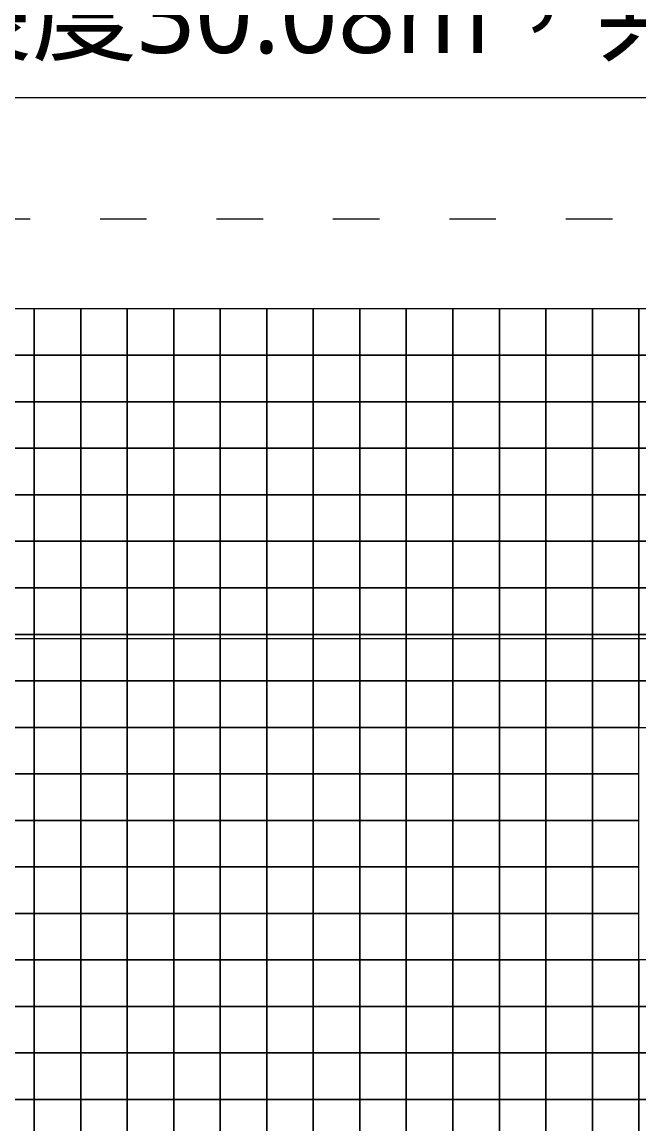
# Model space of a CAD drawing. Header units: millimetres. Extents: x 6388 to 10588, y 8 to 2978.
# Drawn here: x 9751.1 to 9910, y 2406.6 to 2690.5 of the extents above; entities that cross this region are included whole.
import ezdxf

# ---------------------------------------------------------------- set-up
doc = ezdxf.new("R2010")
doc.units = ezdxf.units.MM
doc.linetypes.add('ACAD_ISO03W100', pattern=[30, 12, -18])
doc.styles.add('微軟正黑體-20', font='Microsoft JhengHei.ttf', dxfattribs={"height": 20})

msp = doc.modelspace()

# ---------------------------------------------------------------- linework, layer by layer
at = {"lineweight": 5}
for p, q in [((9564.98, 2671.03), (10254.33, 2671.03)), ((9754.22, 2616.62), (9742.24, 2616.62)), ((9766.21, 2616.62), (9754.22, 2616.62)), ((9754.22, 2616.62), (9754.22, 2604.63)), ((9754.22, 2604.63), (9754.22, 2616.62)), ((9778.2, 2616.62), (9766.21, 2616.62)), ((9766.21, 2616.62), (9766.21, 2604.63)), ((9766.21, 2604.63), (9766.21, 2616.62)), ((9790.18, 2616.62), (9778.2, 2616.62)), ((9778.2, 2616.62), (9778.2, 2604.63)), ((9778.2, 2604.63), (9778.2, 2616.62)), ((9802.17, 2616.62), (9790.18, 2616.62)), ((9790.18, 2616.62), (9790.18, 2604.63)), ((9790.18, 2604.63), (9790.18, 2616.62)), ((9814.16, 2616.62), (9802.17, 2616.62)), ((9802.17, 2616.62), (9802.17, 2604.63)), ((9802.17, 2604.63), (9802.17, 2616.62)), ((9826.14, 2616.62), (9814.16, 2616.62)), ((9814.16, 2616.62), (9814.16, 2604.63)), ((9814.16, 2604.63), (9814.16, 2616.62)), ((9838.13, 2616.62), (9826.14, 2616.62)), ((9826.14, 2616.62), (9826.14, 2604.63)), ((9826.14, 2604.63), (9826.14, 2616.62)), ((9850.11, 2616.62), (9838.13, 2616.62)), ((9838.13, 2616.62), (9838.13, 2604.63)), ((9838.13, 2604.63), (9838.13, 2616.62)), ((9862.1, 2616.62), (9850.11, 2616.62)), ((9850.11, 2616.62), (9850.11, 2604.63)), ((9850.11, 2604.63), (9850.11, 2616.62)), ((9874.09, 2616.62), (9862.1, 2616.62)), ((9862.1, 2616.62), (9862.1, 2604.63)), ((9862.1, 2604.63), (9862.1, 2616.62)), ((9886.07, 2616.62), (9874.09, 2616.62)), ((9874.09, 2616.62), (9874.09, 2604.63)), ((9874.09, 2604.63), (9874.09, 2616.62)), ((9898.06, 2616.62), (9886.07, 2616.62)), ((9886.07, 2616.62), (9886.07, 2604.63)), ((9886.07, 2604.63), (9886.07, 2616.62)), ((9910.05, 2616.62), (9898.06, 2616.62)), ((9898.06, 2616.62), (9898.06, 2604.63)), ((9898.06, 2604.63), (9898.06, 2616.62)), ((9910.05, 2604.63), (9910.05, 2616.62)), ((9922.03, 2616.62), (9910.05, 2616.62)), ((9910.05, 2616.62), (9910.05, 2604.63)), ((9754.22, 2604.63), (9742.24, 2604.63)), ((9742.24, 2604.63), (9754.22, 2604.63)), ((9766.21, 2604.63), (9754.22, 2604.63)), ((9754.22, 2604.63), (9754.22, 2592.65)), ((9754.22, 2592.65), (9754.22, 2604.63)), ((9754.22, 2604.63), (9766.21, 2604.63)), ((9778.2, 2604.63), (9766.21, 2604.63)), ((9766.21, 2604.63), (9766.21, 2592.65)), ((9766.21, 2592.65), (9766.21, 2604.63)), ((9766.21, 2604.63), (9778.2, 2604.63)), ((9790.18, 2604.63), (9778.2, 2604.63)), ((9778.2, 2604.63), (9778.2, 2592.65)), ((9778.2, 2592.65), (9778.2, 2604.63)), ((9778.2, 2604.63), (9790.18, 2604.63)), ((9802.17, 2604.63), (9790.18, 2604.63)), ((9790.18, 2604.63), (9790.18, 2592.65)), ((9790.18, 2592.65), (9790.18, 2604.63)), ((9790.18, 2604.63), (9802.17, 2604.63)), ((9814.16, 2604.63), (9802.17, 2604.63)), ((9802.17, 2604.63), (9802.17, 2592.65)), ((9802.17, 2592.65), (9802.17, 2604.63)), ((9802.17, 2604.63), (9814.16, 2604.63)), ((9826.14, 2604.63), (9814.16, 2604.63)), ((9814.16, 2604.63), (9814.16, 2592.65)), ((9814.16, 2592.65), (9814.16, 2604.63)), ((9814.16, 2604.63), (9826.14, 2604.63)), ((9838.13, 2604.63), (9826.14, 2604.63)), ((9826.14, 2604.63), (9826.14, 2592.65)), ((9826.14, 2592.65), (9826.14, 2604.63)), ((9826.14, 2604.63), (9838.13, 2604.63)), ((9850.11, 2604.63), (9838.13, 2604.63)), ((9838.13, 2604.63), (9838.13, 2592.65)), ((9838.13, 2592.65), (9838.13, 2604.63)), ((9838.13, 2604.63), (9850.11, 2604.63)), ((9862.1, 2604.63), (9850.11, 2604.63)), ((9850.11, 2604.63), (9850.11, 2592.65)), ((9850.11, 2592.65), (9850.11, 2604.63)), ((9850.11, 2604.63), (9862.1, 2604.63)), ((9874.09, 2604.63), (9862.1, 2604.63)), ((9862.1, 2604.63), (9862.1, 2592.65)), ((9862.1, 2592.65), (9862.1, 2604.63)), ((9862.1, 2604.63), (9874.09, 2604.63)), ((9886.07, 2604.63), (9874.09, 2604.63)), ((9874.09, 2604.63), (9874.09, 2592.65)), ((9874.09, 2592.65), (9874.09, 2604.63)), ((9874.09, 2604.63), (9886.07, 2604.63)), ((9898.06, 2604.63), (9886.07, 2604.63)), ((9886.07, 2604.63), (9886.07, 2592.65)), ((9886.07, 2592.65), (9886.07, 2604.63)), ((9886.07, 2604.63), (9898.06, 2604.63)), ((9910.05, 2604.63), (9898.06, 2604.63)), ((9898.06, 2604.63), (9898.06, 2592.65)), ((9898.06, 2592.65), (9898.06, 2604.63)), ((9898.06, 2604.63), (9910.05, 2604.63)), ((9910.05, 2592.65), (9910.05, 2604.63)), ((9922.03, 2604.63), (9910.05, 2604.63)), ((9910.05, 2604.63), (9910.05, 2592.65)), ((9910.05, 2604.63), (9922.03, 2604.63)), ((9754.22, 2592.65), (9742.24, 2592.65)), ((9742.24, 2592.65), (9754.22, 2592.65)), ((9766.21, 2592.65), (9754.22, 2592.65)), ((9754.22, 2592.65), (9754.22, 2580.66)), ((9754.22, 2580.66), (9754.22, 2592.65)), ((9754.22, 2592.65), (9766.21, 2592.65)), ((9778.2, 2592.65), (9766.21, 2592.65)), ((9766.21, 2592.65), (9766.21, 2580.66)), ((9766.21, 2580.66), (9766.21, 2592.65)), ((9766.21, 2592.65), (9778.2, 2592.65)), ((9790.18, 2592.65), (9778.2, 2592.65)), ((9778.2, 2592.65), (9778.2, 2580.66)), ((9778.2, 2580.66), (9778.2, 2592.65)), ((9778.2, 2592.65), (9790.18, 2592.65)), ((9802.17, 2592.65), (9790.18, 2592.65)), ((9790.18, 2592.65), (9790.18, 2580.66)), ((9790.18, 2580.66), (9790.18, 2592.65)), ((9790.18, 2592.65), (9802.17, 2592.65)), ((9814.16, 2592.65), (9802.17, 2592.65)), ((9802.17, 2592.65), (9802.17, 2580.66)), ((9802.17, 2580.66), (9802.17, 2592.65)), ((9802.17, 2592.65), (9814.16, 2592.65)), ((9826.14, 2592.65), (9814.16, 2592.65)), ((9814.16, 2592.65), (9814.16, 2580.66)), ((9814.16, 2580.66), (9814.16, 2592.65)), ((9814.16, 2592.65), (9826.14, 2592.65)), ((9838.13, 2592.65), (9826.14, 2592.65)), ((9826.14, 2592.65), (9826.14, 2580.66)), ((9826.14, 2580.66), (9826.14, 2592.65)), ((9826.14, 2592.65), (9838.13, 2592.65)), ((9850.11, 2592.65), (9838.13, 2592.65)), ((9838.13, 2592.65), (9838.13, 2580.66)), ((9838.13, 2580.66), (9838.13, 2592.65)), ((9838.13, 2592.65), (9850.11, 2592.65)), ((9862.1, 2592.65), (9850.11, 2592.65)), ((9850.11, 2592.65), (9850.11, 2580.66)), ((9850.11, 2580.66), (9850.11, 2592.65)), ((9850.11, 2592.65), (9862.1, 2592.65)), ((9874.09, 2592.65), (9862.1, 2592.65)), ((9862.1, 2592.65), (9862.1, 2580.66)), ((9862.1, 2580.66), (9862.1, 2592.65)), ((9862.1, 2592.65), (9874.09, 2592.65)), ((9886.07, 2592.65), (9874.09, 2592.65)), ((9874.09, 2592.65), (9874.09, 2580.66)), ((9874.09, 2580.66), (9874.09, 2592.65)), ((9874.09, 2592.65), (9886.07, 2592.65)), ((9898.06, 2592.65), (9886.07, 2592.65)), ((9886.07, 2592.65), (9886.07, 2580.66)), ((9886.07, 2580.66), (9886.07, 2592.65)), ((9886.07, 2592.65), (9898.06, 2592.65)), ((9910.05, 2592.65), (9898.06, 2592.65)), ((9898.06, 2592.65), (9898.06, 2580.66)), ((9898.06, 2580.66), (9898.06, 2592.65)), ((9898.06, 2592.65), (9910.05, 2592.65)), ((9910.05, 2580.66), (9910.05, 2592.65)), ((9922.03, 2592.65), (9910.05, 2592.65)), ((9910.05, 2592.65), (9910.05, 2580.66)), ((9910.05, 2592.65), (9922.03, 2592.65)), ((9754.22, 2580.66), (9742.24, 2580.66)), ((9742.24, 2580.66), (9754.22, 2580.66)), ((9766.21, 2580.66), (9754.22, 2580.66)), ((9754.22, 2580.66), (9754.22, 2568.67)), ((9754.22, 2568.67), (9754.22, 2580.66)), ((9754.22, 2580.66), (9766.21, 2580.66)), ((9778.2, 2580.66), (9766.21, 2580.66)), ((9766.21, 2580.66), (9766.21, 2568.67)), ((9766.21, 2568.67), (9766.21, 2580.66)), ((9766.21, 2580.66), (9778.2, 2580.66)), ((9790.18, 2580.66), (9778.2, 2580.66)), ((9778.2, 2580.66), (9778.2, 2568.67)), ((9778.2, 2568.67), (9778.2, 2580.66)), ((9778.2, 2580.66), (9790.18, 2580.66)), ((9802.17, 2580.66), (9790.18, 2580.66)), ((9790.18, 2580.66), (9790.18, 2568.67)), ((9790.18, 2568.67), (9790.18, 2580.66)), ((9790.18, 2580.66), (9802.17, 2580.66)), ((9814.16, 2580.66), (9802.17, 2580.66)), ((9802.17, 2580.66), (9802.17, 2568.67)), ((9802.17, 2568.67), (9802.17, 2580.66)), ((9802.17, 2580.66), (9814.16, 2580.66)), ((9826.14, 2580.66), (9814.16, 2580.66)), ((9814.16, 2580.66), (9814.16, 2568.67)), ((9814.16, 2568.67), (9814.16, 2580.66)), ((9814.16, 2580.66), (9826.14, 2580.66)), ((9838.13, 2580.66), (9826.14, 2580.66)), ((9826.14, 2580.66), (9826.14, 2568.67)), ((9826.14, 2568.67), (9826.14, 2580.66)), ((9826.14, 2580.66), (9838.13, 2580.66)), ((9850.11, 2580.66), (9838.13, 2580.66)), ((9838.13, 2580.66), (9838.13, 2568.67)), ((9838.13, 2568.67), (9838.13, 2580.66)), ((9838.13, 2580.66), (9850.11, 2580.66)), ((9862.1, 2580.66), (9850.11, 2580.66)), ((9850.11, 2580.66), (9850.11, 2568.67)), ((9850.11, 2568.67), (9850.11, 2580.66)), ((9850.11, 2580.66), (9862.1, 2580.66)), ((9874.09, 2580.66), (9862.1, 2580.66)), ((9862.1, 2580.66), (9862.1, 2568.67)), ((9862.1, 2568.67), (9862.1, 2580.66)), ((9862.1, 2580.66), (9874.09, 2580.66)), ((9886.07, 2580.66), (9874.09, 2580.66)), ((9874.09, 2580.66), (9874.09, 2568.67)), ((9874.09, 2568.67), (9874.09, 2580.66)), ((9874.09, 2580.66), (9886.07, 2580.66)), ((9898.06, 2580.66), (9886.07, 2580.66)), ((9886.07, 2580.66), (9886.07, 2568.67)), ((9886.07, 2568.67), (9886.07, 2580.66)), ((9886.07, 2580.66), (9898.06, 2580.66)), ((9910.05, 2580.66), (9898.06, 2580.66)), ((9898.06, 2580.66), (9898.06, 2568.67)), ((9898.06, 2568.67), (9898.06, 2580.66)), ((9898.06, 2580.66), (9910.05, 2580.66)), ((9910.05, 2568.67), (9910.05, 2580.66)), ((9922.03, 2580.66), (9910.05, 2580.66)), ((9910.05, 2580.66), (9910.05, 2568.67)), ((9910.05, 2580.66), (9922.03, 2580.66)), ((9754.22, 2568.67), (9742.24, 2568.67)), ((9742.24, 2568.67), (9754.22, 2568.67)), ((9766.21, 2568.67), (9754.22, 2568.67)), ((9754.22, 2568.67), (9754.22, 2556.69)), ((9754.22, 2556.69), (9754.22, 2568.67)), ((9754.22, 2568.67), (9766.21, 2568.67)), ((9778.2, 2568.67), (9766.21, 2568.67)), ((9766.21, 2568.67), (9766.21, 2556.69)), ((9766.21, 2556.69), (9766.21, 2568.67)), ((9766.21, 2568.67), (9778.2, 2568.67)), ((9790.18, 2568.67), (9778.2, 2568.67)), ((9778.2, 2568.67), (9778.2, 2556.69)), ((9778.2, 2556.69), (9778.2, 2568.67)), ((9778.2, 2568.67), (9790.18, 2568.67)), ((9802.17, 2568.67), (9790.18, 2568.67)), ((9790.18, 2568.67), (9790.18, 2556.69)), ((9790.18, 2556.69), (9790.18, 2568.67)), ((9790.18, 2568.67), (9802.17, 2568.67)), ((9814.16, 2568.67), (9802.17, 2568.67)), ((9802.17, 2568.67), (9802.17, 2556.69)), ((9802.17, 2556.69), (9802.17, 2568.67)), ((9802.17, 2568.67), (9814.16, 2568.67)), ((9826.14, 2568.67), (9814.16, 2568.67)), ((9814.16, 2568.67), (9814.16, 2556.69)), ((9814.16, 2556.69), (9814.16, 2568.67)), ((9814.16, 2568.67), (9826.14, 2568.67)), ((9838.13, 2568.67), (9826.14, 2568.67)), ((9826.14, 2568.67), (9826.14, 2556.69)), ((9826.14, 2556.69), (9826.14, 2568.67)), ((9826.14, 2568.67), (9838.13, 2568.67)), ((9850.11, 2568.67), (9838.13, 2568.67)), ((9838.13, 2568.67), (9838.13, 2556.69)), ((9838.13, 2556.69), (9838.13, 2568.67)), ((9838.13, 2568.67), (9850.11, 2568.67)), ((9862.1, 2568.67), (9850.11, 2568.67)), ((9850.11, 2568.67), (9850.11, 2556.69)), ((9850.11, 2556.69), (9850.11, 2568.67)), ((9850.11, 2568.67), (9862.1, 2568.67)), ((9874.09, 2568.67), (9862.1, 2568.67)), ((9862.1, 2568.67), (9862.1, 2556.69)), ((9862.1, 2556.69), (9862.1, 2568.67)), ((9862.1, 2568.67), (9874.09, 2568.67)), ((9886.07, 2568.67), (9874.09, 2568.67)), ((9874.09, 2568.67), (9874.09, 2556.69)), ((9874.09, 2556.69), (9874.09, 2568.67)), ((9874.09, 2568.67), (9886.07, 2568.67)), ((9898.06, 2568.67), (9886.07, 2568.67)), ((9886.07, 2568.67), (9886.07, 2556.69)), ((9886.07, 2556.69), (9886.07, 2568.67)), ((9886.07, 2568.67), (9898.06, 2568.67)), ((9910.05, 2568.67), (9898.06, 2568.67)), ((9898.06, 2568.67), (9898.06, 2556.69)), ((9898.06, 2556.69), (9898.06, 2568.67)), ((9898.06, 2568.67), (9910.05, 2568.67)), ((9910.05, 2556.69), (9910.05, 2568.67)), ((9922.03, 2568.67), (9910.05, 2568.67)), ((9910.05, 2568.67), (9910.05, 2556.69)), ((9910.05, 2568.67), (9922.03, 2568.67)), ((9754.22, 2556.69), (9742.24, 2556.69)), ((9742.24, 2556.69), (9754.22, 2556.69)), ((9766.21, 2556.69), (9754.22, 2556.69)), ((9754.22, 2556.69), (9754.22, 2544.7)), ((9754.22, 2544.7), (9754.22, 2556.69)), ((9754.22, 2556.69), (9766.21, 2556.69)), ((9778.2, 2556.69), (9766.21, 2556.69)), ((9766.21, 2556.69), (9766.21, 2544.7)), ((9766.21, 2544.7), (9766.21, 2556.69)), ((9766.21, 2556.69), (9778.2, 2556.69)), ((9790.18, 2556.69), (9778.2, 2556.69)), ((9778.2, 2556.69), (9778.2, 2544.7)), ((9778.2, 2544.7), (9778.2, 2556.69)), ((9778.2, 2556.69), (9790.18, 2556.69)), ((9802.17, 2556.69), (9790.18, 2556.69)), ((9790.18, 2556.69), (9790.18, 2544.7)), ((9790.18, 2544.7), (9790.18, 2556.69)), ((9790.18, 2556.69), (9802.17, 2556.69)), ((9814.16, 2556.69), (9802.17, 2556.69)), ((9802.17, 2556.69), (9802.17, 2544.7)), ((9802.17, 2544.7), (9802.17, 2556.69)), ((9802.17, 2556.69), (9814.16, 2556.69)), ((9826.14, 2556.69), (9814.16, 2556.69)), ((9814.16, 2556.69), (9814.16, 2544.7)), ((9814.16, 2544.7), (9814.16, 2556.69)), ((9814.16, 2556.69), (9826.14, 2556.69)), ((9838.13, 2556.69), (9826.14, 2556.69)), ((9826.14, 2556.69), (9826.14, 2544.7)), ((9826.14, 2544.7), (9826.14, 2556.69)), ((9826.14, 2556.69), (9838.13, 2556.69)), ((9850.11, 2556.69), (9838.13, 2556.69)), ((9838.13, 2556.69), (9838.13, 2544.7)), ((9838.13, 2544.7), (9838.13, 2556.69)), ((9838.13, 2556.69), (9850.11, 2556.69)), ((9862.1, 2556.69), (9850.11, 2556.69)), ((9850.11, 2556.69), (9850.11, 2544.7)), ((9850.11, 2544.7), (9850.11, 2556.69)), ((9850.11, 2556.69), (9862.1, 2556.69)), ((9874.09, 2556.69), (9862.1, 2556.69)), ((9862.1, 2556.69), (9862.1, 2544.7)), ((9862.1, 2544.7), (9862.1, 2556.69)), ((9862.1, 2556.69), (9874.09, 2556.69)), ((9886.07, 2556.69), (9874.09, 2556.69)), ((9874.09, 2556.69), (9874.09, 2544.7)), ((9874.09, 2544.7), (9874.09, 2556.69)), ((9874.09, 2556.69), (9886.07, 2556.69)), ((9898.06, 2556.69), (9886.07, 2556.69)), ((9886.07, 2556.69), (9886.07, 2544.7)), ((9886.07, 2544.7), (9886.07, 2556.69)), ((9886.07, 2556.69), (9898.06, 2556.69)), ((9910.05, 2556.69), (9898.06, 2556.69)), ((9898.06, 2556.69), (9898.06, 2544.7)), ((9898.06, 2544.7), (9898.06, 2556.69)), ((9898.06, 2556.69), (9910.05, 2556.69)), ((9910.05, 2544.7), (9910.05, 2556.69)), ((9922.03, 2556.69), (9910.05, 2556.69)), ((9910.05, 2556.69), (9910.05, 2544.7)), ((9910.05, 2556.69), (9922.03, 2556.69)), ((9754.22, 2544.7), (9742.24, 2544.7)), ((9742.24, 2544.7), (9754.22, 2544.7)), ((9766.21, 2544.7), (9754.22, 2544.7)), ((9754.22, 2544.7), (9754.22, 2532.71)), ((9754.22, 2532.71), (9754.22, 2544.7)), ((9754.22, 2544.7), (9766.21, 2544.7)), ((9778.2, 2544.7), (9766.21, 2544.7)), ((9766.21, 2544.7), (9766.21, 2532.71)), ((9766.21, 2532.71), (9766.21, 2544.7)), ((9766.21, 2544.7), (9778.2, 2544.7)), ((9790.18, 2544.7), (9778.2, 2544.7)), ((9778.2, 2544.7), (9778.2, 2532.71)), ((9778.2, 2532.71), (9778.2, 2544.7)), ((9778.2, 2544.7), (9790.18, 2544.7)), ((9802.17, 2544.7), (9790.18, 2544.7)), ((9790.18, 2544.7), (9790.18, 2532.71)), ((9790.18, 2532.71), (9790.18, 2544.7)), ((9790.18, 2544.7), (9802.17, 2544.7)), ((9814.16, 2544.7), (9802.17, 2544.7)), ((9802.17, 2544.7), (9802.17, 2532.71)), ((9802.17, 2532.71), (9802.17, 2544.7)), ((9802.17, 2544.7), (9814.16, 2544.7)), ((9826.14, 2544.7), (9814.16, 2544.7)), ((9814.16, 2544.7), (9814.16, 2532.71)), ((9814.16, 2532.71), (9814.16, 2544.7)), ((9814.16, 2544.7), (9826.14, 2544.7)), ((9838.13, 2544.7), (9826.14, 2544.7)), ((9826.14, 2544.7), (9826.14, 2532.71)), ((9826.14, 2532.71), (9826.14, 2544.7)), ((9826.14, 2544.7), (9838.13, 2544.7)), ((9850.11, 2544.7), (9838.13, 2544.7)), ((9838.13, 2544.7), (9838.13, 2532.71)), ((9838.13, 2532.71), (9838.13, 2544.7)), ((9838.13, 2544.7), (9850.11, 2544.7)), ((9862.1, 2544.7), (9850.11, 2544.7)), ((9850.11, 2544.7), (9850.11, 2532.71)), ((9850.11, 2532.71), (9850.11, 2544.7)), ((9850.11, 2544.7), (9862.1, 2544.7)), ((9874.09, 2544.7), (9862.1, 2544.7)), ((9862.1, 2544.7), (9862.1, 2532.71)), ((9862.1, 2532.71), (9862.1, 2544.7)), ((9862.1, 2544.7), (9874.09, 2544.7)), ((9886.07, 2544.7), (9874.09, 2544.7)), ((9874.09, 2544.7), (9874.09, 2532.71)), ((9874.09, 2532.71), (9874.09, 2544.7)), ((9874.09, 2544.7), (9886.07, 2544.7)), ((9898.06, 2544.7), (9886.07, 2544.7)), ((9886.07, 2544.7), (9886.07, 2532.71)), ((9886.07, 2532.71), (9886.07, 2544.7)), ((9886.07, 2544.7), (9898.06, 2544.7)), ((9910.05, 2544.7), (9898.06, 2544.7)), ((9898.06, 2544.7), (9898.06, 2532.71)), ((9898.06, 2532.71), (9898.06, 2544.7)), ((9898.06, 2544.7), (9910.05, 2544.7)), ((9910.05, 2532.71), (9910.05, 2544.7)), ((9922.03, 2544.7), (9910.05, 2544.7)), ((9910.05, 2544.7), (9910.05, 2532.71)), ((9910.05, 2544.7), (9922.03, 2544.7)), ((9754.22, 2532.71), (9742.24, 2532.71)), ((9742.24, 2532.71), (9754.22, 2532.71)), ((9766.21, 2532.71), (9754.22, 2532.71)), ((9754.22, 2532.71), (9754.22, 2520.73)), ((9754.22, 2520.73), (9754.22, 2532.71)), ((9754.22, 2532.71), (9766.21, 2532.71)), ((9778.2, 2532.71), (9766.21, 2532.71)), ((9766.21, 2532.71), (9766.21, 2520.73)), ((9766.21, 2520.73), (9766.21, 2532.71)), ((9766.21, 2532.71), (9778.2, 2532.71)), ((9790.18, 2532.71), (9778.2, 2532.71)), ((9778.2, 2532.71), (9778.2, 2520.73)), ((9778.2, 2520.73), (9778.2, 2532.71)), ((9778.2, 2532.71), (9790.18, 2532.71)), ((9802.17, 2532.71), (9790.18, 2532.71)), ((9790.18, 2532.71), (9790.18, 2520.73)), ((9790.18, 2520.73), (9790.18, 2532.71)), ((9790.18, 2532.71), (9802.17, 2532.71)), ((9814.16, 2532.71), (9802.17, 2532.71)), ((9802.17, 2532.71), (9802.17, 2520.73)), ((9802.17, 2520.73), (9802.17, 2532.71)), ((9802.17, 2532.71), (9814.16, 2532.71)), ((9826.14, 2532.71), (9814.16, 2532.71)), ((9814.16, 2532.71), (9814.16, 2520.73)), ((9814.16, 2520.73), (9814.16, 2532.71)), ((9814.16, 2532.71), (9826.14, 2532.71)), ((9838.13, 2532.71), (9826.14, 2532.71)), ((9826.14, 2532.71), (9826.14, 2520.73)), ((9826.14, 2520.73), (9826.14, 2532.71)), ((9826.14, 2532.71), (9838.13, 2532.71)), ((9850.11, 2532.71), (9838.13, 2532.71)), ((9838.13, 2532.71), (9838.13, 2520.73)), ((9838.13, 2520.73), (9838.13, 2532.71)), ((9838.13, 2532.71), (9850.11, 2532.71)), ((9862.1, 2532.71), (9850.11, 2532.71)), ((9850.11, 2532.71), (9850.11, 2520.73)), ((9850.11, 2520.73), (9850.11, 2532.71)), ((9850.11, 2532.71), (9862.1, 2532.71)), ((9874.09, 2532.71), (9862.1, 2532.71)), ((9862.1, 2532.71), (9862.1, 2520.73)), ((9862.1, 2520.73), (9862.1, 2532.71)), ((9862.1, 2532.71), (9874.09, 2532.71)), ((9886.07, 2532.71), (9874.09, 2532.71)), ((9874.09, 2532.71), (9874.09, 2520.73)), ((9874.09, 2520.73), (9874.09, 2532.71)), ((9874.09, 2532.71), (9886.07, 2532.71)), ((9898.06, 2532.71), (9886.07, 2532.71)), ((9886.07, 2532.71), (9886.07, 2520.73)), ((9886.07, 2520.73), (9886.07, 2532.71)), ((9886.07, 2532.71), (9898.06, 2532.71)), ((9910.05, 2532.71), (9898.06, 2532.71)), ((9898.06, 2532.71), (9898.06, 2520.73)), ((9898.06, 2520.73), (9898.06, 2532.71)), ((9898.06, 2532.71), (9910.05, 2532.71)), ((9910.05, 2520.73), (9910.05, 2532.71)), ((9922.03, 2532.71), (9910.05, 2532.71)), ((9910.05, 2532.71), (9910.05, 2520.73)), ((9910.05, 2532.71), (9922.03, 2532.71)), ((9538.65, 2531.64), (10282.67, 2531.64)), ((9754.22, 2520.73), (9742.24, 2520.73)), ((9742.24, 2520.73), (9754.22, 2520.73)), ((9766.21, 2520.73), (9754.22, 2520.73)), ((9754.22, 2520.73), (9754.22, 2508.74)), ((9754.22, 2508.74), (9754.22, 2520.73)), ((9754.22, 2520.73), (9766.21, 2520.73)), ((9778.2, 2520.73), (9766.21, 2520.73)), ((9766.21, 2520.73), (9766.21, 2508.74)), ((9766.21, 2508.74), (9766.21, 2520.73)), ((9766.21, 2520.73), (9778.2, 2520.73)), ((9790.18, 2520.73), (9778.2, 2520.73)), ((9778.2, 2520.73), (9778.2, 2508.74)), ((9778.2, 2508.74), (9778.2, 2520.73)), ((9778.2, 2520.73), (9790.18, 2520.73)), ((9802.17, 2520.73), (9790.18, 2520.73)), ((9790.18, 2520.73), (9790.18, 2508.74)), ((9790.18, 2508.74), (9790.18, 2520.73)), ((9790.18, 2520.73), (9802.17, 2520.73)), ((9814.16, 2520.73), (9802.17, 2520.73)), ((9802.17, 2520.73), (9802.17, 2508.74)), ((9802.17, 2508.74), (9802.17, 2520.73)), ((9802.17, 2520.73), (9814.16, 2520.73)), ((9826.14, 2520.73), (9814.16, 2520.73)), ((9814.16, 2520.73), (9814.16, 2508.74)), ((9814.16, 2508.74), (9814.16, 2520.73)), ((9814.16, 2520.73), (9826.14, 2520.73)), ((9838.13, 2520.73), (9826.14, 2520.73)), ((9826.14, 2520.73), (9826.14, 2508.74)), ((9826.14, 2508.74), (9826.14, 2520.73)), ((9826.14, 2520.73), (9838.13, 2520.73)), ((9850.11, 2520.73), (9838.13, 2520.73)), ((9838.13, 2520.73), (9838.13, 2508.74)), ((9838.13, 2508.74), (9838.13, 2520.73)), ((9838.13, 2520.73), (9850.11, 2520.73)), ((9862.1, 2520.73), (9850.11, 2520.73)), ((9850.11, 2520.73), (9850.11, 2508.74)), ((9850.11, 2508.74), (9850.11, 2520.73)), ((9850.11, 2520.73), (9862.1, 2520.73)), ((9874.09, 2520.73), (9862.1, 2520.73)), ((9862.1, 2520.73), (9862.1, 2508.74)), ((9862.1, 2508.74), (9862.1, 2520.73)), ((9862.1, 2520.73), (9874.09, 2520.73)), ((9886.07, 2520.73), (9874.09, 2520.73)), ((9874.09, 2520.73), (9874.09, 2508.74)), ((9874.09, 2508.74), (9874.09, 2520.73)), ((9874.09, 2520.73), (9886.07, 2520.73)), ((9898.06, 2520.73), (9886.07, 2520.73)), ((9886.07, 2520.73), (9886.07, 2508.74)), ((9886.07, 2508.74), (9886.07, 2520.73)), ((9886.07, 2520.73), (9898.06, 2520.73)), ((9910.05, 2520.73), (9898.06, 2520.73)), ((9898.06, 2520.73), (9898.06, 2508.74)), ((9898.06, 2508.74), (9898.06, 2520.73)), ((9898.06, 2520.73), (9910.05, 2520.73)), ((9910.05, 2508.74), (9910.05, 2520.73)), ((9922.03, 2520.73), (9910.05, 2520.73)), ((9910.05, 2520.73), (9910.05, 2508.74)), ((9910.05, 2520.73), (9922.03, 2520.73)), ((9754.22, 2508.74), (9742.24, 2508.74)), ((9742.24, 2508.74), (9754.22, 2508.74)), ((9766.21, 2508.74), (9754.22, 2508.74)), ((9754.22, 2508.74), (9754.22, 2496.76)), ((9754.22, 2496.76), (9754.22, 2508.74)), ((9754.22, 2508.74), (9766.21, 2508.74)), ((9778.2, 2508.74), (9766.21, 2508.74)), ((9766.21, 2508.74), (9766.21, 2496.76)), ((9766.21, 2496.76), (9766.21, 2508.74)), ((9766.21, 2508.74), (9778.2, 2508.74)), ((9790.18, 2508.74), (9778.2, 2508.74)), ((9778.2, 2508.74), (9778.2, 2496.76)), ((9778.2, 2496.76), (9778.2, 2508.74)), ((9778.2, 2508.74), (9790.18, 2508.74)), ((9802.17, 2508.74), (9790.18, 2508.74)), ((9790.18, 2508.74), (9790.18, 2496.76)), ((9790.18, 2496.76), (9790.18, 2508.74)), ((9790.18, 2508.74), (9802.17, 2508.74)), ((9814.16, 2508.74), (9802.17, 2508.74)), ((9802.17, 2508.74), (9802.17, 2496.76)), ((9802.17, 2496.76), (9802.17, 2508.74)), ((9802.17, 2508.74), (9814.16, 2508.74)), ((9826.14, 2508.74), (9814.16, 2508.74)), ((9814.16, 2508.74), (9814.16, 2496.76)), ((9814.16, 2496.76), (9814.16, 2508.74)), ((9814.16, 2508.74), (9826.14, 2508.74)), ((9838.13, 2508.74), (9826.14, 2508.74)), ((9826.14, 2508.74), (9826.14, 2496.76)), ((9826.14, 2496.76), (9826.14, 2508.74)), ((9826.14, 2508.74), (9838.13, 2508.74)), ((9850.11, 2508.74), (9838.13, 2508.74)), ((9838.13, 2508.74), (9838.13, 2496.76)), ((9838.13, 2496.76), (9838.13, 2508.74)), ((9838.13, 2508.74), (9850.11, 2508.74)), ((9862.1, 2508.74), (9850.11, 2508.74)), ((9850.11, 2508.74), (9850.11, 2496.76)), ((9850.11, 2496.76), (9850.11, 2508.74)), ((9850.11, 2508.74), (9862.1, 2508.74)), ((9874.09, 2508.74), (9862.1, 2508.74)), ((9862.1, 2508.74), (9862.1, 2496.76)), ((9862.1, 2496.76), (9862.1, 2508.74)), ((9862.1, 2508.74), (9874.09, 2508.74)), ((9886.07, 2508.74), (9874.09, 2508.74)), ((9874.09, 2508.74), (9874.09, 2496.76)), ((9874.09, 2496.76), (9874.09, 2508.74)), ((9874.09, 2508.74), (9886.07, 2508.74)), ((9898.06, 2508.74), (9886.07, 2508.74)), ((9886.07, 2508.74), (9886.07, 2496.76)), ((9886.07, 2496.76), (9886.07, 2508.74)), ((9886.07, 2508.74), (9898.06, 2508.74)), ((9910.05, 2508.74), (9898.06, 2508.74)), ((9898.06, 2508.74), (9898.06, 2496.76)), ((9898.06, 2496.76), (9898.06, 2508.74)), ((9898.06, 2508.74), (9910.05, 2508.74)), ((9910.05, 2496.76), (9910.05, 2508.74)), ((9910.05, 2508.74), (9922.03, 2508.74)), ((9754.22, 2496.76), (9742.24, 2496.76)), ((9742.24, 2496.76), (9754.22, 2496.76)), ((9766.21, 2496.76), (9754.22, 2496.76)), ((9754.22, 2496.76), (9754.22, 2484.77)), ((9754.22, 2484.77), (9754.22, 2496.76)), ((9754.22, 2496.76), (9766.21, 2496.76)), ((9778.2, 2496.76), (9766.21, 2496.76)), ((9766.21, 2496.76), (9766.21, 2484.77)), ((9766.21, 2484.77), (9766.21, 2496.76)), ((9766.21, 2496.76), (9778.2, 2496.76)), ((9790.18, 2496.76), (9778.2, 2496.76)), ((9778.2, 2496.76), (9778.2, 2484.77)), ((9778.2, 2484.77), (9778.2, 2496.76)), ((9778.2, 2496.76), (9790.18, 2496.76)), ((9802.17, 2496.76), (9790.18, 2496.76)), ((9790.18, 2496.76), (9790.18, 2484.77)), ((9790.18, 2484.77), (9790.18, 2496.76)), ((9790.18, 2496.76), (9802.17, 2496.76)), ((9814.16, 2496.76), (9802.17, 2496.76)), ((9802.17, 2496.76), (9802.17, 2484.77)), ((9802.17, 2484.77), (9802.17, 2496.76)), ((9802.17, 2496.76), (9814.16, 2496.76)), ((9826.14, 2496.76), (9814.16, 2496.76)), ((9814.16, 2496.76), (9814.16, 2484.77)), ((9814.16, 2484.77), (9814.16, 2496.76)), ((9814.16, 2496.76), (9826.14, 2496.76)), ((9838.13, 2496.76), (9826.14, 2496.76)), ((9826.14, 2496.76), (9826.14, 2484.77)), ((9826.14, 2484.77), (9826.14, 2496.76)), ((9826.14, 2496.76), (9838.13, 2496.76)), ((9850.11, 2496.76), (9838.13, 2496.76)), ((9838.13, 2496.76), (9838.13, 2484.77)), ((9838.13, 2484.77), (9838.13, 2496.76)), ((9838.13, 2496.76), (9850.11, 2496.76)), ((9862.1, 2496.76), (9850.11, 2496.76)), ((9850.11, 2496.76), (9850.11, 2484.77)), ((9850.11, 2484.77), (9850.11, 2496.76)), ((9850.11, 2496.76), (9862.1, 2496.76)), ((9874.09, 2496.76), (9862.1, 2496.76)), ((9862.1, 2496.76), (9862.1, 2484.77)), ((9862.1, 2484.77), (9862.1, 2496.76)), ((9862.1, 2496.76), (9874.09, 2496.76)), ((9886.07, 2496.76), (9874.09, 2496.76)), ((9874.09, 2496.76), (9874.09, 2484.77)), ((9874.09, 2484.77), (9874.09, 2496.76)), ((9874.09, 2496.76), (9886.07, 2496.76)), ((9898.06, 2496.76), (9886.07, 2496.76)), ((9886.07, 2496.76), (9886.07, 2484.77)), ((9886.07, 2484.77), (9886.07, 2496.76)), ((9886.07, 2496.76), (9898.06, 2496.76)), ((9910.05, 2496.76), (9898.06, 2496.76)), ((9898.06, 2496.76), (9898.06, 2484.77)), ((9898.06, 2484.77), (9898.06, 2496.76)), ((9898.06, 2496.76), (9910.05, 2496.76)), ((9910.05, 2484.77), (9910.05, 2496.76)), ((9754.22, 2484.77), (9742.24, 2484.77)), ((9742.24, 2484.77), (9754.22, 2484.77)), ((9766.21, 2484.77), (9754.22, 2484.77)), ((9754.22, 2484.77), (9754.22, 2472.78)), ((9754.22, 2472.78), (9754.22, 2484.77)), ((9754.22, 2484.77), (9766.21, 2484.77)), ((9778.2, 2484.77), (9766.21, 2484.77)), ((9766.21, 2484.77), (9766.21, 2472.78)), ((9766.21, 2472.78), (9766.21, 2484.77)), ((9766.21, 2484.77), (9778.2, 2484.77)), ((9790.18, 2484.77), (9778.2, 2484.77)), ((9778.2, 2484.77), (9778.2, 2472.78)), ((9778.2, 2472.78), (9778.2, 2484.77)), ((9778.2, 2484.77), (9790.18, 2484.77)), ((9802.17, 2484.77), (9790.18, 2484.77)), ((9790.18, 2484.77), (9790.18, 2472.78)), ((9790.18, 2472.78), (9790.18, 2484.77)), ((9790.18, 2484.77), (9802.17, 2484.77)), ((9814.16, 2484.77), (9802.17, 2484.77)), ((9802.17, 2484.77), (9802.17, 2472.78)), ((9802.17, 2472.78), (9802.17, 2484.77)), ((9802.17, 2484.77), (9814.16, 2484.77)), ((9826.14, 2484.77), (9814.16, 2484.77)), ((9814.16, 2484.77), (9814.16, 2472.78)), ((9814.16, 2472.78), (9814.16, 2484.77)), ((9814.16, 2484.77), (9826.14, 2484.77)), ((9838.13, 2484.77), (9826.14, 2484.77)), ((9826.14, 2484.77), (9826.14, 2472.78)), ((9826.14, 2472.78), (9826.14, 2484.77)), ((9826.14, 2484.77), (9838.13, 2484.77)), ((9850.11, 2484.77), (9838.13, 2484.77)), ((9838.13, 2484.77), (9838.13, 2472.78)), ((9838.13, 2472.78), (9838.13, 2484.77)), ((9838.13, 2484.77), (9850.11, 2484.77)), ((9862.1, 2484.77), (9850.11, 2484.77)), ((9850.11, 2484.77), (9850.11, 2472.78)), ((9850.11, 2472.78), (9850.11, 2484.77)), ((9850.11, 2484.77), (9862.1, 2484.77)), ((9874.09, 2484.77), (9862.1, 2484.77)), ((9862.1, 2484.77), (9862.1, 2472.78)), ((9862.1, 2472.78), (9862.1, 2484.77)), ((9862.1, 2484.77), (9874.09, 2484.77)), ((9886.07, 2484.77), (9874.09, 2484.77)), ((9874.09, 2484.77), (9874.09, 2472.78)), ((9874.09, 2472.78), (9874.09, 2484.77)), ((9874.09, 2484.77), (9886.07, 2484.77)), ((9898.06, 2484.77), (9886.07, 2484.77)), ((9886.07, 2484.77), (9886.07, 2472.78)), ((9886.07, 2472.78), (9886.07, 2484.77)), ((9886.07, 2484.77), (9898.06, 2484.77)), ((9910.05, 2484.77), (9898.06, 2484.77)), ((9898.06, 2484.77), (9898.06, 2472.78)), ((9898.06, 2472.78), (9898.06, 2484.77)), ((9898.06, 2484.77), (9910.05, 2484.77)), ((9910.05, 2472.78), (9910.05, 2484.77)), ((9754.22, 2472.78), (9742.24, 2472.78)), ((9742.24, 2472.78), (9754.22, 2472.78)), ((9766.21, 2472.78), (9754.22, 2472.78)), ((9754.22, 2472.78), (9754.22, 2460.8)), ((9754.22, 2460.8), (9754.22, 2472.78)), ((9754.22, 2472.78), (9766.21, 2472.78)), ((9778.2, 2472.78), (9766.21, 2472.78)), ((9766.21, 2472.78), (9766.21, 2460.8)), ((9766.21, 2460.8), (9766.21, 2472.78)), ((9766.21, 2472.78), (9778.2, 2472.78)), ((9790.18, 2472.78), (9778.2, 2472.78)), ((9778.2, 2472.78), (9778.2, 2460.8)), ((9778.2, 2460.8), (9778.2, 2472.78)), ((9778.2, 2472.78), (9790.18, 2472.78)), ((9802.17, 2472.78), (9790.18, 2472.78)), ((9790.18, 2472.78), (9790.18, 2460.8)), ((9790.18, 2460.8), (9790.18, 2472.78)), ((9790.18, 2472.78), (9802.17, 2472.78)), ((9814.16, 2472.78), (9802.17, 2472.78)), ((9802.17, 2472.78), (9802.17, 2460.8)), ((9802.17, 2460.8), (9802.17, 2472.78)), ((9802.17, 2472.78), (9814.16, 2472.78)), ((9826.14, 2472.78), (9814.16, 2472.78)), ((9814.16, 2472.78), (9814.16, 2460.8)), ((9814.16, 2460.8), (9814.16, 2472.78)), ((9814.16, 2472.78), (9826.14, 2472.78)), ((9838.13, 2472.78), (9826.14, 2472.78)), ((9826.14, 2472.78), (9826.14, 2460.8)), ((9826.14, 2460.8), (9826.14, 2472.78)), ((9826.14, 2472.78), (9838.13, 2472.78)), ((9850.11, 2472.78), (9838.13, 2472.78)), ((9838.13, 2472.78), (9838.13, 2460.8)), ((9838.13, 2460.8), (9838.13, 2472.78)), ((9838.13, 2472.78), (9850.11, 2472.78)), ((9862.1, 2472.78), (9850.11, 2472.78)), ((9850.11, 2472.78), (9850.11, 2460.8)), ((9850.11, 2460.8), (9850.11, 2472.78)), ((9850.11, 2472.78), (9862.1, 2472.78)), ((9874.09, 2472.78), (9862.1, 2472.78)), ((9862.1, 2472.78), (9862.1, 2460.8)), ((9862.1, 2460.8), (9862.1, 2472.78)), ((9862.1, 2472.78), (9874.09, 2472.78)), ((9886.07, 2472.78), (9874.09, 2472.78)), ((9874.09, 2472.78), (9874.09, 2460.8)), ((9874.09, 2460.8), (9874.09, 2472.78)), ((9874.09, 2472.78), (9886.07, 2472.78)), ((9898.06, 2472.78), (9886.07, 2472.78)), ((9886.07, 2472.78), (9886.07, 2460.8)), ((9886.07, 2460.8), (9886.07, 2472.78)), ((9886.07, 2472.78), (9898.06, 2472.78)), ((9910.05, 2472.78), (9898.06, 2472.78)), ((9898.06, 2472.78), (9898.06, 2460.8)), ((9898.06, 2460.8), (9898.06, 2472.78)), ((9898.06, 2472.78), (9910.05, 2472.78)), ((9910.05, 2460.8), (9910.05, 2472.78)), ((9754.22, 2460.8), (9742.24, 2460.8)), ((9742.24, 2460.8), (9754.22, 2460.8)), ((9766.21, 2460.8), (9754.22, 2460.8)), ((9754.22, 2460.8), (9754.22, 2448.81)), ((9754.22, 2448.81), (9754.22, 2460.8)), ((9754.22, 2460.8), (9766.21, 2460.8)), ((9778.2, 2460.8), (9766.21, 2460.8)), ((9766.21, 2460.8), (9766.21, 2448.81)), ((9766.21, 2448.81), (9766.21, 2460.8)), ((9766.21, 2460.8), (9778.2, 2460.8)), ((9790.18, 2460.8), (9778.2, 2460.8)), ((9778.2, 2460.8), (9778.2, 2448.81)), ((9778.2, 2448.81), (9778.2, 2460.8)), ((9778.2, 2460.8), (9790.18, 2460.8)), ((9802.17, 2460.8), (9790.18, 2460.8)), ((9790.18, 2460.8), (9790.18, 2448.81)), ((9790.18, 2448.81), (9790.18, 2460.8)), ((9790.18, 2460.8), (9802.17, 2460.8)), ((9814.16, 2460.8), (9802.17, 2460.8)), ((9802.17, 2460.8), (9802.17, 2448.81)), ((9802.17, 2448.81), (9802.17, 2460.8)), ((9802.17, 2460.8), (9814.16, 2460.8)), ((9826.14, 2460.8), (9814.16, 2460.8)), ((9814.16, 2460.8), (9814.16, 2448.81)), ((9814.16, 2448.81), (9814.16, 2460.8)), ((9814.16, 2460.8), (9826.14, 2460.8)), ((9838.13, 2460.8), (9826.14, 2460.8)), ((9826.14, 2460.8), (9826.14, 2448.81)), ((9826.14, 2448.81), (9826.14, 2460.8)), ((9826.14, 2460.8), (9838.13, 2460.8)), ((9850.11, 2460.8), (9838.13, 2460.8)), ((9838.13, 2460.8), (9838.13, 2448.81)), ((9838.13, 2448.81), (9838.13, 2460.8)), ((9838.13, 2460.8), (9850.11, 2460.8)), ((9862.1, 2460.8), (9850.11, 2460.8)), ((9850.11, 2460.8), (9850.11, 2448.81)), ((9850.11, 2448.81), (9850.11, 2460.8)), ((9850.11, 2460.8), (9862.1, 2460.8)), ((9874.09, 2460.8), (9862.1, 2460.8)), ((9862.1, 2460.8), (9862.1, 2448.81)), ((9862.1, 2448.81), (9862.1, 2460.8)), ((9862.1, 2460.8), (9874.09, 2460.8)), ((9886.07, 2460.8), (9874.09, 2460.8)), ((9874.09, 2460.8), (9874.09, 2448.81)), ((9874.09, 2448.81), (9874.09, 2460.8)), ((9874.09, 2460.8), (9886.07, 2460.8)), ((9898.06, 2460.8), (9886.07, 2460.8)), ((9886.07, 2460.8), (9886.07, 2448.81)), ((9886.07, 2448.81), (9886.07, 2460.8)), ((9886.07, 2460.8), (9898.06, 2460.8)), ((9910.05, 2460.8), (9898.06, 2460.8)), ((9898.06, 2460.8), (9898.06, 2448.81)), ((9898.06, 2448.81), (9898.06, 2460.8)), ((9898.06, 2460.8), (9910.05, 2460.8)), ((9910.05, 2448.81), (9910.05, 2460.8)), ((9742.24, 2448.81), (9754.22, 2448.81)), ((9754.22, 2448.81), (9742.24, 2448.81)), ((9754.22, 2448.81), (9766.21, 2448.81)), ((9766.21, 2448.81), (9754.22, 2448.81)), ((9754.22, 2448.81), (9754.22, 2436.82)), ((9754.22, 2436.82), (9754.22, 2448.81)), ((9766.21, 2448.81), (9778.2, 2448.81)), ((9778.2, 2448.81), (9766.21, 2448.81)), ((9766.21, 2448.81), (9766.21, 2436.82)), ((9766.21, 2436.82), (9766.21, 2448.81)), ((9778.2, 2448.81), (9790.18, 2448.81)), ((9790.18, 2448.81), (9778.2, 2448.81)), ((9778.2, 2448.81), (9778.2, 2436.82)), ((9778.2, 2436.82), (9778.2, 2448.81)), ((9790.18, 2448.81), (9802.17, 2448.81)), ((9802.17, 2448.81), (9790.18, 2448.81)), ((9790.18, 2448.81), (9790.18, 2436.82)), ((9790.18, 2436.82), (9790.18, 2448.81)), ((9802.17, 2448.81), (9814.16, 2448.81)), ((9814.16, 2448.81), (9802.17, 2448.81)), ((9802.17, 2448.81), (9802.17, 2436.82)), ((9802.17, 2436.82), (9802.17, 2448.81)), ((9814.16, 2448.81), (9826.14, 2448.81)), ((9826.14, 2448.81), (9814.16, 2448.81)), ((9814.16, 2448.81), (9814.16, 2436.82)), ((9814.16, 2436.82), (9814.16, 2448.81)), ((9826.14, 2448.81), (9838.13, 2448.81)), ((9838.13, 2448.81), (9826.14, 2448.81)), ((9826.14, 2448.81), (9826.14, 2436.82)), ((9826.14, 2436.82), (9826.14, 2448.81)), ((9838.13, 2448.81), (9850.11, 2448.81)), ((9850.11, 2448.81), (9838.13, 2448.81)), ((9838.13, 2448.81), (9838.13, 2436.82)), ((9838.13, 2436.82), (9838.13, 2448.81)), ((9850.11, 2448.81), (9862.1, 2448.81)), ((9862.1, 2448.81), (9850.11, 2448.81)), ((9850.11, 2448.81), (9850.11, 2436.82)), ((9850.11, 2436.82), (9850.11, 2448.81)), ((9862.1, 2448.81), (9874.09, 2448.81)), ((9874.09, 2448.81), (9862.1, 2448.81)), ((9862.1, 2448.81), (9862.1, 2436.82)), ((9862.1, 2436.82), (9862.1, 2448.81)), ((9874.09, 2448.81), (9886.07, 2448.81)), ((9886.07, 2448.81), (9874.09, 2448.81)), ((9874.09, 2448.81), (9874.09, 2436.82)), ((9874.09, 2436.82), (9874.09, 2448.81)), ((9886.07, 2448.81), (9898.06, 2448.81)), ((9898.06, 2448.81), (9886.07, 2448.81)), ((9886.07, 2448.81), (9886.07, 2436.82)), ((9886.07, 2436.82), (9886.07, 2448.81)), ((9898.06, 2448.81), (9910.05, 2448.81)), ((9910.05, 2448.81), (9898.06, 2448.81)), ((9898.06, 2448.81), (9898.06, 2436.82)), ((9898.06, 2436.82), (9898.06, 2448.81)), ((9910.05, 2436.82), (9910.05, 2448.81)), ((9922.03, 2448.81), (9910.05, 2448.81)), ((9910.05, 2448.81), (9910.05, 2436.82)), ((9754.22, 2436.82), (9742.24, 2436.82)), ((9742.24, 2436.82), (9754.22, 2436.82)), ((9766.21, 2436.82), (9754.22, 2436.82)), ((9754.22, 2436.82), (9754.22, 2424.84)), ((9754.22, 2424.84), (9754.22, 2436.82)), ((9754.22, 2436.82), (9766.21, 2436.82)), ((9778.2, 2436.82), (9766.21, 2436.82)), ((9766.21, 2436.82), (9766.21, 2424.84)), ((9766.21, 2424.84), (9766.21, 2436.82)), ((9766.21, 2436.82), (9778.2, 2436.82)), ((9790.18, 2436.82), (9778.2, 2436.82)), ((9778.2, 2436.82), (9778.2, 2424.84)), ((9778.2, 2424.84), (9778.2, 2436.82)), ((9778.2, 2436.82), (9790.18, 2436.82)), ((9802.17, 2436.82), (9790.18, 2436.82)), ((9790.18, 2436.82), (9790.18, 2424.84)), ((9790.18, 2424.84), (9790.18, 2436.82)), ((9790.18, 2436.82), (9802.17, 2436.82)), ((9814.16, 2436.82), (9802.17, 2436.82)), ((9802.17, 2436.82), (9802.17, 2424.84)), ((9802.17, 2424.84), (9802.17, 2436.82)), ((9802.17, 2436.82), (9814.16, 2436.82)), ((9826.14, 2436.82), (9814.16, 2436.82)), ((9814.16, 2436.82), (9814.16, 2424.84)), ((9814.16, 2424.84), (9814.16, 2436.82)), ((9814.16, 2436.82), (9826.14, 2436.82)), ((9838.13, 2436.82), (9826.14, 2436.82)), ((9826.14, 2436.82), (9826.14, 2424.84)), ((9826.14, 2424.84), (9826.14, 2436.82)), ((9826.14, 2436.82), (9838.13, 2436.82)), ((9850.11, 2436.82), (9838.13, 2436.82)), ((9838.13, 2436.82), (9838.13, 2424.84)), ((9838.13, 2424.84), (9838.13, 2436.82)), ((9838.13, 2436.82), (9850.11, 2436.82)), ((9862.1, 2436.82), (9850.11, 2436.82)), ((9850.11, 2436.82), (9850.11, 2424.84)), ((9850.11, 2424.84), (9850.11, 2436.82)), ((9850.11, 2436.82), (9862.1, 2436.82)), ((9874.09, 2436.82), (9862.1, 2436.82)), ((9862.1, 2436.82), (9862.1, 2424.84)), ((9862.1, 2424.84), (9862.1, 2436.82)), ((9862.1, 2436.82), (9874.09, 2436.82)), ((9886.07, 2436.82), (9874.09, 2436.82)), ((9874.09, 2436.82), (9874.09, 2424.84)), ((9874.09, 2424.84), (9874.09, 2436.82)), ((9874.09, 2436.82), (9886.07, 2436.82)), ((9898.06, 2436.82), (9886.07, 2436.82)), ((9886.07, 2436.82), (9886.07, 2424.84)), ((9886.07, 2424.84), (9886.07, 2436.82)), ((9886.07, 2436.82), (9898.06, 2436.82)), ((9910.05, 2436.82), (9898.06, 2436.82)), ((9898.06, 2436.82), (9898.06, 2424.84)), ((9898.06, 2424.84), (9898.06, 2436.82)), ((9898.06, 2436.82), (9910.05, 2436.82)), ((9910.05, 2424.84), (9910.05, 2436.82)), ((9922.03, 2436.82), (9910.05, 2436.82)), ((9910.05, 2436.82), (9910.05, 2424.84)), ((9910.05, 2436.82), (9922.03, 2436.82)), ((9754.22, 2424.84), (9742.24, 2424.84)), ((9742.24, 2424.84), (9754.22, 2424.84)), ((9766.21, 2424.84), (9754.22, 2424.84)), ((9754.22, 2424.84), (9754.22, 2412.85)), ((9754.22, 2412.85), (9754.22, 2424.84)), ((9754.22, 2424.84), (9766.21, 2424.84)), ((9778.2, 2424.84), (9766.21, 2424.84)), ((9766.21, 2424.84), (9766.21, 2412.85)), ((9766.21, 2412.85), (9766.21, 2424.84)), ((9766.21, 2424.84), (9778.2, 2424.84)), ((9790.18, 2424.84), (9778.2, 2424.84)), ((9778.2, 2424.84), (9778.2, 2412.85)), ((9778.2, 2412.85), (9778.2, 2424.84)), ((9778.2, 2424.84), (9790.18, 2424.84)), ((9802.17, 2424.84), (9790.18, 2424.84)), ((9790.18, 2424.84), (9790.18, 2412.85)), ((9790.18, 2412.85), (9790.18, 2424.84)), ((9790.18, 2424.84), (9802.17, 2424.84)), ((9814.16, 2424.84), (9802.17, 2424.84)), ((9802.17, 2424.84), (9802.17, 2412.85)), ((9802.17, 2412.85), (9802.17, 2424.84)), ((9802.17, 2424.84), (9814.16, 2424.84)), ((9826.14, 2424.84), (9814.16, 2424.84)), ((9814.16, 2424.84), (9814.16, 2412.85)), ((9814.16, 2412.85), (9814.16, 2424.84)), ((9814.16, 2424.84), (9826.14, 2424.84)), ((9838.13, 2424.84), (9826.14, 2424.84)), ((9826.14, 2424.84), (9826.14, 2412.85)), ((9826.14, 2412.85), (9826.14, 2424.84)), ((9826.14, 2424.84), (9838.13, 2424.84)), ((9850.11, 2424.84), (9838.13, 2424.84)), ((9838.13, 2424.84), (9838.13, 2412.85)), ((9838.13, 2412.85), (9838.13, 2424.84)), ((9838.13, 2424.84), (9850.11, 2424.84)), ((9862.1, 2424.84), (9850.11, 2424.84)), ((9850.11, 2424.84), (9850.11, 2412.85)), ((9850.11, 2412.85), (9850.11, 2424.84)), ((9850.11, 2424.84), (9862.1, 2424.84)), ((9874.09, 2424.84), (9862.1, 2424.84)), ((9862.1, 2424.84), (9862.1, 2412.85)), ((9862.1, 2412.85), (9862.1, 2424.84)), ((9862.1, 2424.84), (9874.09, 2424.84)), ((9886.07, 2424.84), (9874.09, 2424.84)), ((9874.09, 2424.84), (9874.09, 2412.85)), ((9874.09, 2412.85), (9874.09, 2424.84)), ((9874.09, 2424.84), (9886.07, 2424.84)), ((9898.06, 2424.84), (9886.07, 2424.84)), ((9886.07, 2424.84), (9886.07, 2412.85)), ((9886.07, 2412.85), (9886.07, 2424.84)), ((9886.07, 2424.84), (9898.06, 2424.84)), ((9910.05, 2424.84), (9898.06, 2424.84)), ((9898.06, 2424.84), (9898.06, 2412.85)), ((9898.06, 2412.85), (9898.06, 2424.84)), ((9898.06, 2424.84), (9910.05, 2424.84)), ((9910.05, 2412.85), (9910.05, 2424.84)), ((9922.03, 2424.84), (9910.05, 2424.84)), ((9910.05, 2424.84), (9910.05, 2412.85)), ((9910.05, 2424.84), (9922.03, 2424.84)), ((9754.22, 2412.85), (9742.24, 2412.85)), ((9742.24, 2412.85), (9754.22, 2412.85)), ((9766.21, 2412.85), (9754.22, 2412.85)), ((9754.22, 2412.85), (9754.22, 2400.86)), ((9754.22, 2400.86), (9754.22, 2412.85)), ((9754.22, 2412.85), (9766.21, 2412.85)), ((9778.2, 2412.85), (9766.21, 2412.85)), ((9766.21, 2412.85), (9766.21, 2400.86)), ((9766.21, 2400.86), (9766.21, 2412.85)), ((9766.21, 2412.85), (9778.2, 2412.85)), ((9790.18, 2412.85), (9778.2, 2412.85)), ((9778.2, 2412.85), (9778.2, 2400.86)), ((9778.2, 2400.86), (9778.2, 2412.85)), ((9778.2, 2412.85), (9790.18, 2412.85)), ((9802.17, 2412.85), (9790.18, 2412.85)), ((9790.18, 2412.85), (9790.18, 2400.86)), ((9790.18, 2400.86), (9790.18, 2412.85)), ((9790.18, 2412.85), (9802.17, 2412.85)), ((9814.16, 2412.85), (9802.17, 2412.85)), ((9802.17, 2412.85), (9802.17, 2400.86)), ((9802.17, 2400.86), (9802.17, 2412.85)), ((9802.17, 2412.85), (9814.16, 2412.85)), ((9826.14, 2412.85), (9814.16, 2412.85)), ((9814.16, 2412.85), (9814.16, 2400.86)), ((9814.16, 2400.86), (9814.16, 2412.85)), ((9814.16, 2412.85), (9826.14, 2412.85)), ((9838.13, 2412.85), (9826.14, 2412.85)), ((9826.14, 2412.85), (9826.14, 2400.86)), ((9826.14, 2400.86), (9826.14, 2412.85)), ((9826.14, 2412.85), (9838.13, 2412.85)), ((9850.11, 2412.85), (9838.13, 2412.85)), ((9838.13, 2412.85), (9838.13, 2400.86)), ((9838.13, 2400.86), (9838.13, 2412.85)), ((9838.13, 2412.85), (9850.11, 2412.85)), ((9862.1, 2412.85), (9850.11, 2412.85)), ((9850.11, 2412.85), (9850.11, 2400.86)), ((9850.11, 2400.86), (9850.11, 2412.85)), ((9850.11, 2412.85), (9862.1, 2412.85)), ((9874.09, 2412.85), (9862.1, 2412.85)), ((9862.1, 2412.85), (9862.1, 2400.86)), ((9862.1, 2400.86), (9862.1, 2412.85)), ((9862.1, 2412.85), (9874.09, 2412.85)), ((9886.07, 2412.85), (9874.09, 2412.85)), ((9874.09, 2412.85), (9874.09, 2400.86)), ((9874.09, 2400.86), (9874.09, 2412.85)), ((9874.09, 2412.85), (9886.07, 2412.85)), ((9898.06, 2412.85), (9886.07, 2412.85)), ((9886.07, 2412.85), (9886.07, 2400.86)), ((9886.07, 2400.86), (9886.07, 2412.85)), ((9886.07, 2412.85), (9898.06, 2412.85)), ((9910.05, 2412.85), (9898.06, 2412.85)), ((9898.06, 2412.85), (9898.06, 2400.86)), ((9898.06, 2400.86), (9898.06, 2412.85)), ((9898.06, 2412.85), (9910.05, 2412.85)), ((9910.05, 2400.86), (9910.05, 2412.85)), ((9922.03, 2412.85), (9910.05, 2412.85)), ((9910.05, 2412.85), (9910.05, 2400.86)), ((9910.05, 2412.85), (9922.03, 2412.85))]:
    msp.add_line(p, q, dxfattribs=at)
at = {"linetype": 'ACAD_ISO03W100', "lineweight": 5}
msp.add_line((10293.2, 2639.71), (9526.08, 2639.71), dxfattribs=at)

# ---------------------------------------------------------------- texts
at = {"lineweight": 5, "style": '微軟正黑體-20'}
msp.add_text('槽體長度30.08m，共60個主體+2片側板', height=20, dxfattribs=at).set_placement((9671.65, 2682.51))

doc.saveas('drawing.dxf')
